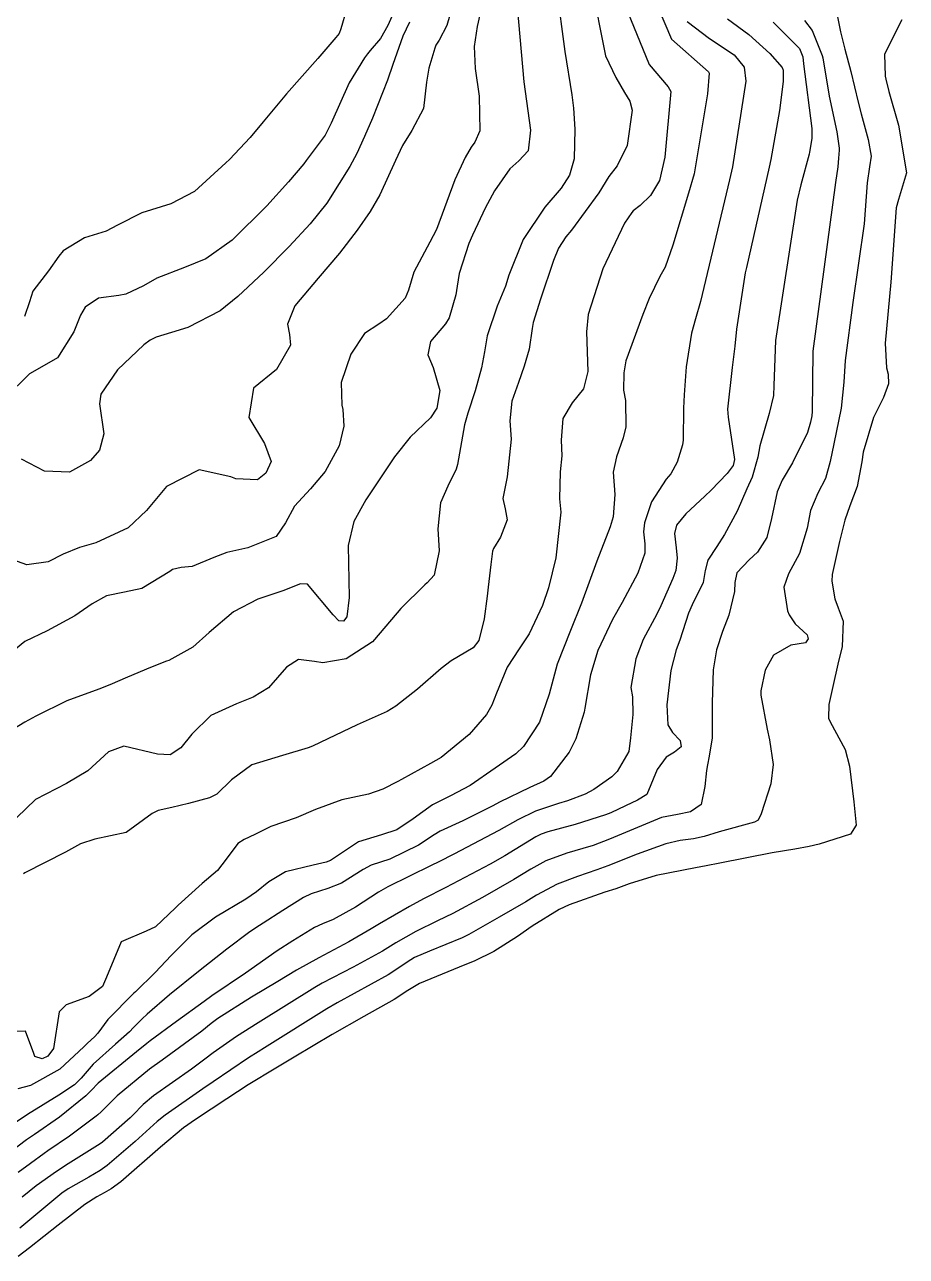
# Model space of a CAD drawing. Header units: feet. Extents: x 1313709 to 1317500, y 405869 to 411659.
# Drawn here: x 1315560.4 to 1315772.4, y 406377.6 to 406673.6 of the extents above; entities that cross this region are included whole.
import ezdxf

# ---------------------------------------------------------------- set-up
doc = ezdxf.new("R2010")
doc.units = ezdxf.units.FT
doc.layers.add('C-TOPO-MAJR', color=32, linetype='CONTINUOUS')

msp = doc.modelspace()

# ---------------------------------------------------------------- linework, layer by layer
at = {"layer": 'C-TOPO-MAJR'}
for points in [[(1315671.43, 406682.67), (1315669.21, 406673.14), (1315668.5, 406668.35), (1315668.77, 406663.09), (1315669.72, 406656.44), (1315669.89, 406648.11), (1315668.64, 406645.42), (1315667.78, 406644.16), (1315666.37, 406641.68), (1315663.85, 406636.35), (1315659.46, 406624.41), (1315657.89, 406621.36), (1315653.97, 406614.12), (1315652.75, 406609.78), (1315651.89, 406607.88), (1315647.43, 406602.94), (1315645.6, 406601.66), (1315642.11, 406599.43), (1315638.87, 406594.4), (1315636.54, 406587.61), (1315636.7, 406582.19), (1315636.93, 406581.13), (1315637.18, 406577.17), (1315636.06, 406572.38), (1315632.73, 406566.21), (1315629.19, 406562.07), (1315625.32, 406557.87), (1315623.19, 406553.9), (1315620.9, 406550.64), (1315614.12, 406547.86), (1315609.09, 406546.75), (1315605.95, 406545.56), (1315600.75, 406543.42), (1315598.06, 406543.19), (1315595.96, 406542.69), (1315595.35, 406542.24), (1315588.59, 406538.14), (1315584.46, 406537.23), (1315580.14, 406536.34), (1315576.64, 406534.47), (1315572.52, 406531.56), (1315565.82, 406527.98), (1315560.46, 406525.35), (1315555.13, 406521)], [(1315710.64, 406682.62), (1315715.98, 406670.14), (1315724.83, 406662.32), (1315725.04, 406661.97), (1315724.59, 406657.03), (1315721.41, 406637.76), (1315720.07, 406633.13), (1315716.26, 406620.6), (1315714.4, 406615.38), (1315713.17, 406613.1), (1315710.59, 406607.79), (1315709.05, 406603.95), (1315705, 406592.82), (1315704.47, 406589.95), (1315704.45, 406585.8), (1315704.89, 406583.29), (1315705, 406576.95), (1315704.34, 406574.3), (1315702.75, 406569.79), (1315701.92, 406566.07), (1315702.32, 406560.72), (1315701.95, 406555.31), (1315701.24, 406552.97), (1315697.97, 406544.69), (1315694.3, 406534.58), (1315691.64, 406528.07), (1315688.47, 406519.98), (1315686.56, 406512.76), (1315684.19, 406506), (1315680.41, 406500.15), (1315678.53, 406498.36), (1315673.6, 406494.92), (1315667.55, 406490.75), (1315662.83, 406488.32), (1315658.5, 406486.1), (1315653.85, 406482.74), (1315649.91, 406480.11), (1315646.27, 406478.95), (1315640.74, 406477.21), (1315635.65, 406473.91), (1315634, 406472.79), (1315632.92, 406472.36), (1315629.79, 406471.63), (1315623.16, 406470.04), (1315619.14, 406467.64), (1315616.22, 406465.26), (1315613.59, 406463.48), (1315606.36, 406459.18), (1315600.61, 406454.89), (1315595.67, 406449.95), (1315591.79, 406445.84), (1315587.06, 406441.21), (1315586.69, 406440.88), (1315580.46, 406434.55), (1315578.07, 406431.3), (1315577.21, 406430.38), (1315575.55, 406428.89), (1315574.67, 406427.96), (1315568.93, 406422.6), (1315561.86, 406418.71), (1315558.78, 406417.91)], [(1315696.62, 406683.54), (1315700.11, 406666.11), (1315702.59, 406660.93), (1315704.68, 406657.3), (1315705.96, 406655.2), (1315706.51, 406653.1), (1315705.28, 406644.55), (1315702.88, 406639.71), (1315700.92, 406637.12), (1315698.48, 406633.22), (1315691.9, 406624.2), (1315690.56, 406622.6), (1315688.79, 406619.92), (1315687.57, 406616.97), (1315684.49, 406607.67), (1315682.72, 406602.08), (1315682.46, 406600.57), (1315681.72, 406595.66), (1315680.51, 406591.52), (1315679.19, 406587.64), (1315677.57, 406583.13), (1315677.05, 406578.4), (1315677.44, 406574.01), (1315676.48, 406564.96), (1315675.43, 406559.75), (1315675.96, 406557.27), (1315676.42, 406554.6), (1315674.86, 406550.43), (1315673.17, 406547.77), (1315672.92, 406547.12), (1315672.5, 406543.89), (1315671.91, 406538.47), (1315671.66, 406536.26), (1315670.93, 406530.85), (1315669.67, 406525.59), (1315668.25, 406523.87), (1315663.01, 406520.75), (1315660.55, 406518.86), (1315654.87, 406513.93), (1315649.69, 406509.83), (1315647.62, 406508.6), (1315640.41, 406505.38), (1315633.31, 406501.98), (1315629.61, 406500.27), (1315628.63, 406499.87), (1315622.42, 406497.99), (1315615.04, 406495.75), (1315610.17, 406492.16), (1315606.65, 406488.67), (1315604.91, 406487.8), (1315599.81, 406486.47), (1315595.86, 406485.46), (1315592.58, 406484.79), (1315591.09, 406484.05), (1315584.84, 406479.52), (1315577.34, 406477.85), (1315573.89, 406476.76), (1315570.3, 406474.76), (1315560.5, 406469.78), (1315560.15, 406469.58)], [(1315664.23, 406681.47), (1315661.93, 406673.41), (1315660.06, 406669.86), (1315659.32, 406668.69), (1315659.02, 406667.98), (1315657.6, 406663.18), (1315657.04, 406659.79), (1315656.32, 406653.51), (1315653.5, 406648.15), (1315651.3, 406644.56), (1315649.63, 406640.96), (1315645.81, 406632.71), (1315643.54, 406628.71), (1315640.37, 406624.24), (1315636.12, 406618.68), (1315630.98, 406612.7), (1315625.38, 406606.08), (1315623.61, 406601.67), (1315624.08, 406599.15), (1315624.39, 406596.57), (1315621, 406590.75), (1315615.5, 406586.28), (1315614.33, 406579.19), (1315618.07, 406572.95), (1315619.73, 406568.66), (1315618.45, 406565.84), (1315616.44, 406564.26), (1315611.22, 406564.46), (1315610.01, 406564.93), (1315602.4, 406566.64), (1315594.58, 406562.65), (1315589.7, 406556.9), (1315585.3, 406552.74), (1315577.55, 406549.13), (1315573.65, 406547.98), (1315569.72, 406546.34), (1315566.1, 406544.52), (1315561, 406543.84), (1315555.57, 406545.72)], [(1315651.44, 406681.74), (1315647.79, 406673.43), (1315645.98, 406670.32), (1315643.51, 406667.44), (1315642.83, 406666.57), (1315642.18, 406665.67), (1315638.47, 406659.67), (1315634.17, 406649.96), (1315632.67, 406647.04), (1315628.16, 406640.95), (1315627.53, 406640.16), (1315623.91, 406635.84), (1315618.63, 406630.07), (1315610.37, 406621.87), (1315603.99, 406617.31), (1315598.84, 406615.26), (1315592.2, 406612.68), (1315589.05, 406610.88), (1315584.79, 406608.86), (1315583.11, 406608.51), (1315578.21, 406607.87), (1315575.01, 406605.76), (1315573.86, 406603.78), (1315572.28, 406599.78), (1315568.35, 406593.52), (1315565.14, 406591.68), (1315561.58, 406589.68), (1315555.81, 406584.05)], [(1315688.31, 406682.34), (1315690.33, 406667.13), (1315691.98, 406656.79), (1315692.37, 406653.54), (1315692.75, 406648.47), (1315692.56, 406641.37), (1315691.47, 406637.43), (1315689.4, 406634.32), (1315685.47, 406629.75), (1315680.33, 406621.97), (1315676.88, 406613.41), (1315676.01, 406610.81), (1315674.08, 406605.99), (1315671.62, 406598.87), (1315671, 406594.98), (1315670.3, 406591.16), (1315668.77, 406585.65), (1315667.01, 406580.23), (1315666.18, 406577.48), (1315664.49, 406567.89), (1315664.22, 406566.83), (1315662.2, 406562.74), (1315660.44, 406558.67), (1315659.76, 406552.45), (1315660.08, 406547.18), (1315658.91, 406541.32), (1315657.24, 406539.46), (1315656.64, 406538.99), (1315650.86, 406533.33), (1315647.26, 406529.06), (1315644.05, 406525.31), (1315637.71, 406521.19), (1315632.17, 406520.26), (1315630.13, 406520.6), (1315626.26, 406521.03), (1315623.37, 406519.22), (1315619.07, 406514.28), (1315615.4, 406511.99), (1315611.39, 406510.43), (1315605.24, 406507.61), (1315600.63, 406503.08), (1315597.97, 406499.81), (1315595.4, 406498.17), (1315592.4, 406498.33), (1315584.31, 406500.2), (1315580.59, 406498.85), (1315575.66, 406494.31), (1315570.49, 406491.29), (1315563.07, 406487.43), (1315558.6, 406483.09)], [(1315705.35, 406676.78), (1315710.58, 406664.01), (1315715.19, 406658.69), (1315715.77, 406657.53), (1315714.37, 406641.8), (1315713.09, 406636.19), (1315710.94, 406632.6), (1315708.4, 406630.16), (1315706.77, 406628.89), (1315706.38, 406628.47), (1315704.69, 406625.94), (1315699.42, 406614.91), (1315695.96, 406603.99), (1315695.54, 406599.81), (1315695.85, 406590.25), (1315694.77, 406586.09), (1315692.09, 406582.71), (1315689.86, 406578.95), (1315689.42, 406573.78), (1315689.59, 406570.03), (1315689.15, 406566.13), (1315689.03, 406559.67), (1315689.33, 406556.44), (1315688.13, 406545.49), (1315686.36, 406538.26), (1315684.96, 406534.07), (1315681.72, 406527.22), (1315679.33, 406523.62), (1315676.43, 406519.19), (1315673.86, 406512.95), (1315672.76, 406510.08), (1315671.49, 406507.87), (1315667.35, 406503.04), (1315660.56, 406497.53), (1315658.02, 406496.04), (1315651.07, 406492.26), (1315650.17, 406491.76), (1315646.53, 406489.87), (1315643.1, 406488.68), (1315636.7, 406487.36), (1315630.37, 406485), (1315625.75, 406483.05), (1315619.6, 406480.93), (1315615.79, 406479.04), (1315613.2, 406477.84), (1315611.71, 406476.87), (1315608.86, 406473.11), (1315606.8, 406470.32), (1315603.14, 406467.2), (1315597.32, 406462.05), (1315596.71, 406461.39), (1315591.92, 406456.83), (1315589.66, 406455.8), (1315583.61, 406453.24), (1315580.16, 406444.71), (1315579.15, 406442.48), (1315575.97, 406440.11), (1315570.42, 406438.11), (1315568.75, 406436.37), (1315567.42, 406427.57), (1315566.01, 406425.75), (1315564.66, 406425.11), (1315562.87, 406425.68), (1315562.63, 406426.4), (1315560.62, 406431.72), (1315556.29, 406431.67)], [(1315678.84, 406677.91), (1315680.47, 406659.91), (1315682.04, 406648.26), (1315681.5, 406643.29), (1315679.28, 406640.91), (1315677.11, 406638.97), (1315673.37, 406633.66), (1315671.14, 406629.51), (1315669.4, 406625.73), (1315668.11, 406623), (1315667.24, 406620.99), (1315664.93, 406613.84), (1315664.45, 406610.75), (1315664.11, 406608.69), (1315662.51, 406603.16), (1315661.59, 406601.69), (1315658.02, 406597.48), (1315657.37, 406594.28), (1315658.63, 406591.21), (1315660.27, 406585.69), (1315659.5, 406581.49), (1315658.01, 406579.17), (1315653.13, 406574.47), (1315649.33, 406569.74), (1315644.84, 406563.03), (1315642.45, 406559.41), (1315639.6, 406554.2), (1315638.19, 406548.43), (1315638.49, 406535.93), (1315637.93, 406531.28), (1315637.09, 406530.27), (1315636.01, 406530.32), (1315634.64, 406531.79), (1315628.46, 406539.13), (1315626.79, 406539.25), (1315622.55, 406537.58), (1315616.52, 406535.59), (1315610.64, 406532.49), (1315604.77, 406527.59), (1315600.84, 406524), (1315595.12, 406520.85), (1315594.57, 406520.65), (1315590.71, 406519.16), (1315585.2, 406516.84), (1315580.92, 406514.94), (1315578.25, 406513.9), (1315570.58, 406511.16), (1315563.17, 406507.42), (1315560.49, 406506.04), (1315556.55, 406503.58)], [(1315755.28, 406678.31), (1315756.57, 406671.89), (1315757.64, 406667.72), (1315759.08, 406662.36), (1315760.87, 406655.02), (1315761.55, 406652.19), (1315763.27, 406646.06), (1315763.92, 406642.01), (1315763.53, 406639.43), (1315763, 406635.6), (1315762.24, 406625.77), (1315759.53, 406606.88), (1315757.67, 406592.9), (1315757.36, 406587.7), (1315756.71, 406581.43), (1315754.97, 406572.85), (1315754.13, 406568.68), (1315752.96, 406564.58), (1315751.15, 406561.07), (1315749.38, 406556.88), (1315748.54, 406552.65), (1315746.69, 406546.55), (1315744.06, 406541.64), (1315742.95, 406538.42), (1315743.84, 406532.78), (1315744.27, 406531.82), (1315745.72, 406529.62), (1315748.6, 406526.97), (1315748.8, 406526.06), (1315748.2, 406525.05), (1315744.62, 406524.5), (1315740.44, 406522.09), (1315738.47, 406518.48), (1315737.43, 406513.52), (1315737.46, 406512.49), (1315738.99, 406504.36), (1315739.55, 406501.72), (1315740.4, 406495.86), (1315739.83, 406491.15), (1315737.54, 406483.94), (1315736.82, 406482.48), (1315735.88, 406481.94), (1315727.43, 406479.64), (1315723.83, 406478.53), (1315721.23, 406478), (1315718.05, 406477.6), (1315714.58, 406476.79), (1315707.69, 406474.3), (1315700.68, 406471.47), (1315698.03, 406470.48), (1315693.34, 406468.94), (1315688.47, 406467.07), (1315683.52, 406464.42), (1315680.9, 406462.84), (1315674.49, 406459.13), (1315667.2, 406454.94), (1315665.64, 406454.17), (1315657.76, 406450.94), (1315654.19, 406449.43), (1315653.26, 406448.87), (1315647.84, 406445.32), (1315635.59, 406438.53), (1315633.06, 406437.08), (1315618.08, 406427.72), (1315616.56, 406426.81), (1315614.26, 406425.37), (1315605.79, 406419.57), (1315603.3, 406417.87), (1315594.23, 406411.53), (1315592.33, 406410.01), (1315586.99, 406405.24), (1315580.27, 406399.44), (1315578.57, 406398.23), (1315575.85, 406396.65), (1315570.91, 406393.9), (1315569.38, 406392.84), (1315559.29, 406384.43)], [(1315637.79, 406677.23), (1315636.48, 406672.64), (1315636.02, 406671.53), (1315635.26, 406670.54), (1315630.92, 406665.51), (1315623.4, 406656.99), (1315617.78, 406650.3), (1315614.63, 406646.54), (1315609.68, 406641.25), (1315608.85, 406640.38), (1315601.3, 406633.5), (1315595.6, 406630.56), (1315588.62, 406628.39), (1315582.74, 406625.4), (1315580.03, 406623.98), (1315574.83, 406622.42), (1315569.69, 406619.28), (1315568.69, 406617.96), (1315566.15, 406614.47), (1315562.39, 406609.61), (1315561.61, 406606.98), (1315560.41, 406603.51)], [(1315719.73, 406674.41), (1315725.09, 406670.27), (1315731, 406666.36), (1315733.39, 406663.41), (1315733.81, 406660.04), (1315730.59, 406639.49), (1315729.88, 406636.29), (1315722.93, 406607.12), (1315721.73, 406602.93), (1315720.77, 406599.47), (1315719.49, 406591.37), (1315718.96, 406584.69), (1315718.86, 406581.47), (1315718.77, 406573.78), (1315718.63, 406572.62), (1315717.32, 406568.46), (1315715.76, 406565.68), (1315714.67, 406564.36), (1315711.11, 406558.98), (1315709.48, 406553.94), (1315709.26, 406551.71), (1315709.55, 406548.88), (1315709.56, 406546.62), (1315707.9, 406541.81), (1315704.13, 406534.77), (1315701.81, 406530.64), (1315698.27, 406523.24), (1315696.45, 406517.41), (1315695.14, 406509.38), (1315694.97, 406508.44), (1315692.98, 406502), (1315691.37, 406498.79), (1315686.9, 406492.92), (1315685.26, 406491.81), (1315681.9, 406490.34), (1315674.59, 406486.76), (1315673.04, 406485.93), (1315665.77, 406482.26), (1315660.37, 406479.8), (1315658.93, 406478.96), (1315655.14, 406476.41), (1315648.2, 406473.1), (1315643.79, 406471.61), (1315641.84, 406470.57), (1315636.65, 406467.32), (1315633.37, 406466.07), (1315629.36, 406464.75), (1315627.5, 406463.84), (1315622.51, 406460.75), (1315617.76, 406457.67), (1315616.88, 406457.12), (1315614.57, 406455.64), (1315609.02, 406451.44), (1315602.22, 406446.07), (1315595.25, 406440.51), (1315589.92, 406435.83), (1315588.7, 406434.73), (1315586.64, 406432.64), (1315585.62, 406431.56), (1315582.25, 406428.59), (1315576.9, 406423.79), (1315574.05, 406420.44), (1315572.43, 406418.82), (1315568.63, 406416.36), (1315561.13, 406411.71), (1315555.44, 406407.88)], [(1315729.4, 406674.99), (1315734.57, 406671.22), (1315739.61, 406666.66), (1315742.57, 406663.35), (1315742.77, 406662.71), (1315742.8, 406659.97), (1315741.91, 406653.01), (1315739.87, 406641.24), (1315739.47, 406639.39), (1315733.98, 406615.3), (1315733.69, 406613.96), (1315731.6, 406600.42), (1315731.15, 406596.38), (1315730.52, 406591.2), (1315729.44, 406581.22), (1315729.55, 406579.32), (1315731.06, 406569.12), (1315730.79, 406567.72), (1315729.32, 406565.72), (1315725.46, 406561.75), (1315723.97, 406560.28), (1315719.4, 406556.04), (1315717.12, 406553.32), (1315716.67, 406551.33), (1315717.07, 406547.87), (1315717.3, 406545.41), (1315717, 406542.43), (1315716.29, 406540.51), (1315713.37, 406533.94), (1315712.42, 406531.97), (1315709.18, 406525.87), (1315707.34, 406521.26), (1315706.21, 406514.35), (1315706.54, 406512.07), (1315706.64, 406507.86), (1315706.09, 406502.2), (1315705.66, 406498.92), (1315702.89, 406494.11), (1315701.6, 406492.89), (1315697.25, 406489.8), (1315695.23, 406488.67), (1315690.95, 406487.08), (1315688.82, 406486.46), (1315683.26, 406484.62), (1315678.99, 406482.56), (1315674.46, 406480), (1315663.62, 406474.3), (1315659.99, 406472.41), (1315658.21, 406471.52), (1315647.77, 406466.47), (1315645.51, 406465.16), (1315640, 406461.56), (1315634.59, 406458.58), (1315632.02, 406457.53), (1315630.15, 406456.64), (1315624.93, 406453.47), (1315621.19, 406451.03), (1315613.55, 406445.68), (1315605.41, 406440.2), (1315603.57, 406438.91), (1315596.96, 406434.04), (1315590.61, 406429.4), (1315589.81, 406428.77), (1315587.34, 406426.78), (1315578.1, 406419.24), (1315576.44, 406417.5), (1315575.19, 406416.24), (1315568.8, 406411.09), (1315562.79, 406406.92), (1315560.93, 406405.65), (1315556.56, 406402.39)], [(1315771.35, 406674.79), (1315767.17, 406666.55), (1315767.3, 406661.25), (1315767.46, 406660.54), (1315768.18, 406657.52), (1315770.55, 406649.46), (1315772.42, 406637.98), (1315770.5, 406631.6), (1315769.98, 406629.64), (1315768.68, 406611.72), (1315767.31, 406597.06), (1315767.64, 406591.13), (1315768.01, 406589.63), (1315768.15, 406587.33), (1315766.93, 406584.04), (1315764.55, 406579.19), (1315762.04, 406570.88), (1315761.68, 406568.6), (1315760.55, 406562.64), (1315758.85, 406557.97), (1315757.61, 406554.53), (1315756.34, 406549.38), (1315754.58, 406541.52), (1315754.48, 406539.91), (1315755.2, 406535.64), (1315756.03, 406533.46), (1315757.22, 406530.29), (1315756.97, 406524.15), (1315755.98, 406519.95), (1315754.73, 406514.56), (1315753.81, 406510.22), (1315753.73, 406507), (1315754.09, 406506.06), (1315757.68, 406499.45), (1315758.78, 406495.4), (1315759.81, 406486.87), (1315760.34, 406481.26), (1315759, 406479.08), (1315751.47, 406476.69), (1315749.04, 406476.16), (1315745.58, 406475.49), (1315740.16, 406474.59), (1315727.54, 406472.13), (1315724.3, 406471.46), (1315721.76, 406471.02), (1315712.23, 406469.16), (1315705.75, 406467.12), (1315702.56, 406465.99), (1315699.92, 406465.12), (1315691.35, 406462.13), (1315688.91, 406461.01), (1315682.49, 406457), (1315678.92, 406454.47), (1315673.23, 406450.88), (1315668.51, 406448.6), (1315666.28, 406447.69), (1315655.37, 406443.17), (1315652.54, 406441.5), (1315649.29, 406439.35), (1315641.98, 406435.26), (1315634.4, 406430.96), (1315625.27, 406425.48), (1315620.81, 406422.87), (1315614.19, 406418.85), (1315609.07, 406415.51), (1315601.48, 406410.53), (1315598.65, 406408.49), (1315593.08, 406403.86), (1315583.53, 406395.54), (1315581.27, 406393.88), (1315579.55, 406392.87), (1315577.77, 406391.9), (1315574.92, 406390.1), (1315568.5, 406385.13), (1315561.61, 406379.66), (1315558.86, 406377.63)], [(1315740.42, 406674.22), (1315746.7, 406667.87), (1315747.52, 406665.86), (1315747.71, 406664.21), (1315749.66, 406648.63), (1315749.71, 406646.23), (1315749.15, 406642.99), (1315749.04, 406642.48), (1315747.08, 406635.16), (1315746.15, 406631.47), (1315740.93, 406597.73), (1315740.53, 406586.94), (1315740.44, 406584.48), (1315739.47, 406580.14), (1315737.21, 406572.38), (1315736.73, 406569.68), (1315735.31, 406564.86), (1315734.1, 406562.07), (1315731.72, 406556.69), (1315728.67, 406551.13), (1315726.83, 406548.23), (1315724.72, 406544.93), (1315724.07, 406542.46), (1315723.55, 406539.53), (1315720.93, 406534.23), (1315720.05, 406532.17), (1315717.94, 406525.7), (1315717.1, 406523.4), (1315715.76, 406518.45), (1315714.8, 406510.2), (1315715.07, 406505.37), (1315716.23, 406503.52), (1315718, 406501.59), (1315718.28, 406500.09), (1315716.67, 406498.81), (1315714.64, 406497.62), (1315712.51, 406494.63), (1315710, 406488.64), (1315707.8, 406487.22), (1315704.92, 406485.88), (1315701.36, 406484.22), (1315700.09, 406483.74), (1315692.78, 406481.42), (1315686.26, 406479.63), (1315684.59, 406479.09), (1315683.31, 406478.45), (1315675.92, 406473.9), (1315672.37, 406471.9), (1315661.68, 406466.24), (1315656.36, 406463.51), (1315652.94, 406461.71), (1315645.74, 406457.52), (1315643.78, 406456.33), (1315638.35, 406453.24), (1315631.19, 406449.41), (1315625.78, 406446.37), (1315621.35, 406443.72), (1315615.02, 406439.9), (1315606.9, 406434.79), (1315605.29, 406433.6), (1315603.02, 406431.76), (1315593.48, 406424.79), (1315590.44, 406422.58), (1315582.67, 406416.22), (1315578.86, 406412.4), (1315578.03, 406411.66), (1315577.6, 406411.34), (1315571.26, 406406.52), (1315566.05, 406402.99), (1315565.11, 406402.37), (1315561.82, 406399.97), (1315558.9, 406397.77)], [(1315652.97, 406674.19), (1315651.38, 406670.86), (1315648.93, 406664.08), (1315647.68, 406660.25), (1315644.11, 406651.11), (1315642.15, 406646.71), (1315640.33, 406642.63), (1315638.66, 406639.5), (1315636.09, 406635.42), (1315633.1, 406630.72), (1315629.12, 406625.76), (1315624, 406620.27), (1315617.93, 406614.12), (1315611.67, 406608.27), (1315607.43, 406604.86), (1315599.65, 406600.88), (1315595.75, 406599.64), (1315592.05, 406598.54), (1315590.62, 406597.83), (1315589.11, 406596.68), (1315582.77, 406590.68), (1315578.79, 406584.8), (1315578.47, 406582.48), (1315579.47, 406575.27), (1315578.48, 406571.37), (1315576.29, 406568.89), (1315571.25, 406566.04), (1315565.2, 406566.33), (1315559.71, 406569.18)], [(1315747.91, 406674.63), (1315749.76, 406672.2), (1315752.17, 406666.19), (1315752.3, 406665.61), (1315753.87, 406656.47), (1315755.74, 406647.9), (1315756.29, 406643.95), (1315756.27, 406643.46), (1315756.09, 406641.5), (1315755.94, 406639.49), (1315755.39, 406635.68), (1315749.91, 406595.14), (1315749.79, 406580.66), (1315749.72, 406579.59), (1315749.41, 406578.08), (1315748.68, 406575.6), (1315745.07, 406568.31), (1315742.54, 406564.17), (1315741.34, 406561.33), (1315739.99, 406554.95), (1315738.84, 406550.35), (1315736.6, 406546.88), (1315734.6, 406545.05), (1315731.69, 406541.89), (1315731.16, 406539.53), (1315731.1, 406537.39), (1315729.73, 406531.74), (1315728.21, 406527.83), (1315726.8, 406523.41), (1315725.98, 406518.54), (1315725.71, 406510.68), (1315725.72, 406502.23), (1315724.99, 406497.82), (1315724.61, 406495.75), (1315724.33, 406494.36), (1315723.96, 406490.57), (1315723.11, 406486.23), (1315720.55, 406484.48), (1315717.41, 406483.84), (1315713.55, 406483.06), (1315712.56, 406482.71), (1315701.02, 406477.88), (1315697.11, 406476.4), (1315694.66, 406475.62), (1315690.8, 406474.52), (1315685.76, 406472.68), (1315682.16, 406470.7), (1315678.05, 406468.16), (1315670.51, 406463.89), (1315663.37, 406460.05), (1315659.67, 406458.23), (1315654.45, 406455.72), (1315649.7, 406452.98), (1315646.47, 406450.99), (1315639.46, 406447.14), (1315631.98, 406443.25), (1315630.2, 406442.22), (1315616.62, 406433.76), (1315611.34, 406430.46), (1315605.73, 406426.55), (1315603.79, 406425.05), (1315600.56, 406422.64), (1315591.46, 406416.21), (1315588.92, 406414.12), (1315586.45, 406411.58), (1315585.79, 406410.92), (1315579.2, 406405.11), (1315578.57, 406404.64), (1315570.9, 406399.86), (1315568.07, 406398.06), (1315563.25, 406394.57), (1315559.81, 406391.83)]]:
    msp.add_lwpolyline(points, dxfattribs=at)

doc.saveas('drawing.dxf')
